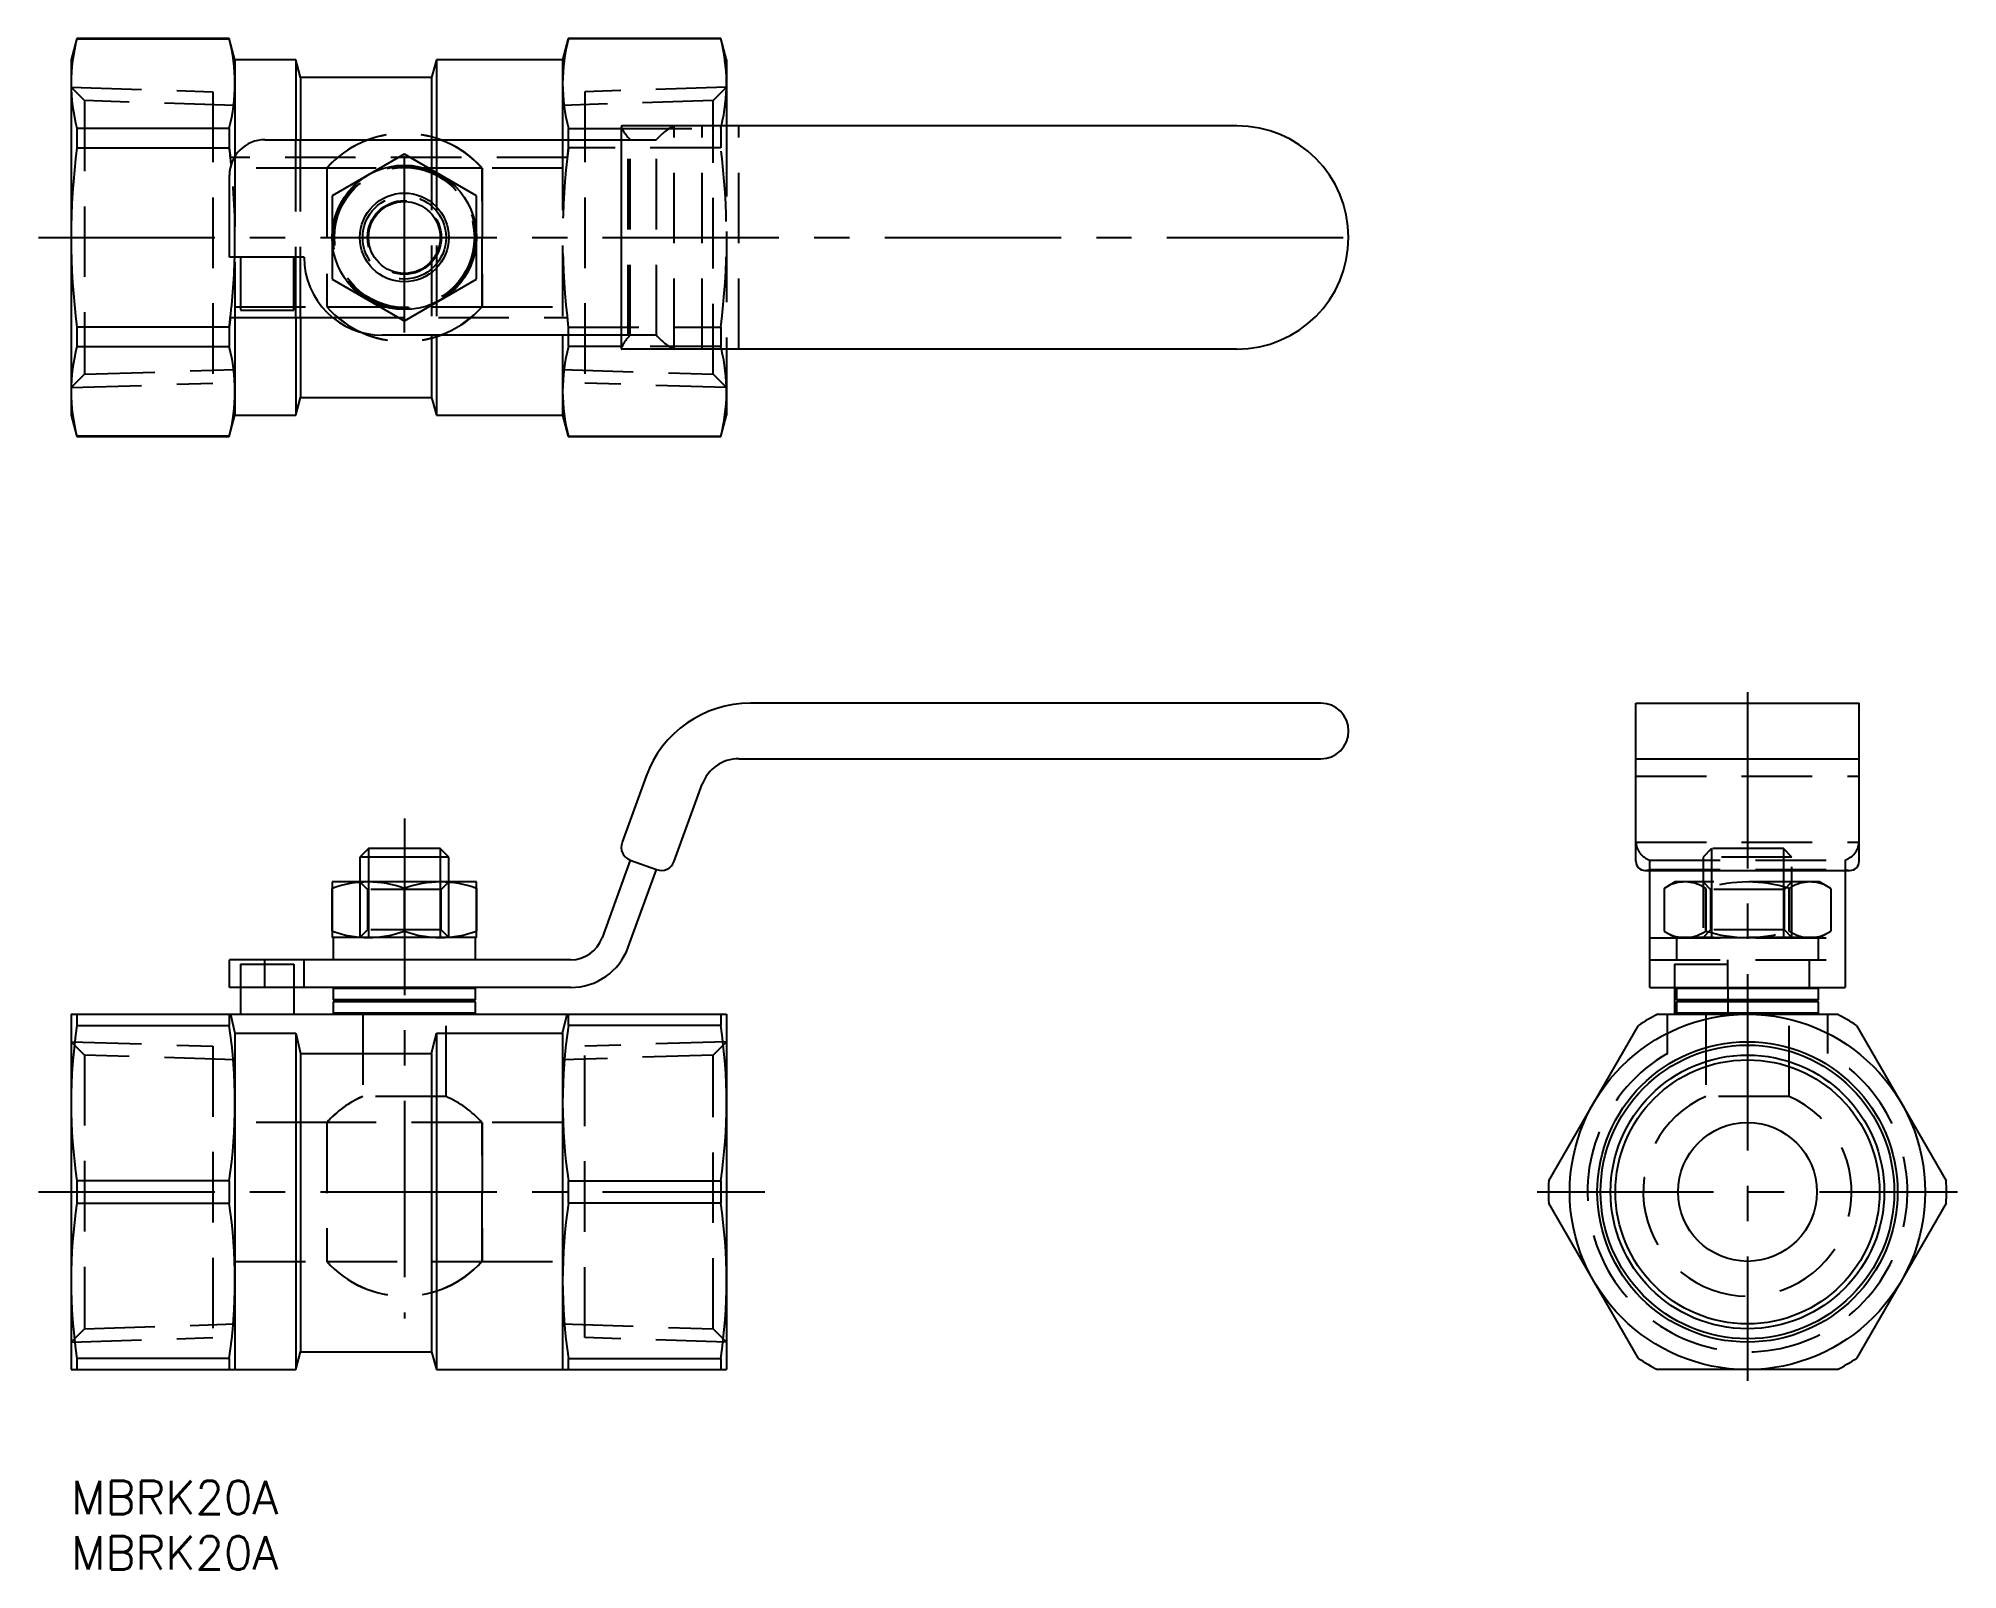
# Model space of a CAD drawing. Extents: x -3 to 170, y -8 to 130.
import ezdxf

# ---------------------------------------------------------------- set-up
doc = ezdxf.new("R2010")
doc.units = 0
doc.header["$LTSCALE"] = 0.5
doc.linetypes.add('CENTER', pattern=[50.8, 31.75, -6.35, 6.35, -6.35])
doc.linetypes.add('DASHED', pattern=[19.05, 12.7, -6.35])
for name, color, linetype in [('MSM_CENTER', 1, 'CENTER'), ('MSM_CONTINUOUS', 7, 'CONTINUOUS'), ('MSM_DASHED', 4, 'DASHED'), ('MSM_NARROW', 5, 'CONTINUOUS'), ('MSM_PART_NUMBER', 7, 'CONTINUOUS')]:
    doc.layers.add(name, color=color, linetype=linetype)
doc.styles.get("Standard").update_dxf_attribs({"font": 'txt.shx', "height": 3, "bigfont": 'bigfont.shx'})

msp = doc.modelspace()

# ---------------------------------------------------------------- linework, layer by layer
at = {"layer": 'MSM_CENTER'}
for p, q in [((30, 103.35), (30, 120.48)), ((-2.95, 111.92), (116, 111.92)), ((150.92, 71), (150.92, 9)), ((30, 59.6), (30, 14.61)), ((-2.95, 26), (62.45, 26)), ((132, 26), (169.84, 26))]:
    msp.add_line(p, q, dxfattribs=at)
at = {"layer": 'MSM_CONTINUOUS'}
for p, q in [((0.51, 129.84), (0, 127.92)), ((14.24, 129.84), (0.51, 129.84)), ((0.51, 129.84), (0.51, 129.81)), ((0.51, 129.81), (14.24, 129.81)), ((14.75, 127.92), (14.24, 129.84)), ((14.24, 129.84), (14.24, 129.81)), ((44.76, 129.84), (44.25, 127.92)), ((58.49, 129.84), (44.76, 129.84)), ((44.76, 129.84), (44.76, 129.81)), ((58.49, 129.81), (44.76, 129.81)), ((59, 127.92), (58.49, 129.84)), ((58.49, 129.84), (58.49, 129.81)), ((0, 127.92), (0, 95.92)), ((20.22, 127.92), (14.75, 127.92)), ((14.75, 127.92), (14.75, 119.24)), ((20.65, 126.32), (20.22, 127.92)), ((20.22, 127.92), (20.22, 120.72)), ((32.88, 127.92), (32.45, 126.32)), ((44.25, 127.92), (32.88, 127.92)), ((32.88, 127.92), (32.88, 120.72)), ((44.25, 127.92), (44.25, 120.72)), ((59, 127.92), (59, 121.97)), ((32.45, 126.32), (20.65, 126.32)), ((20.65, 126.32), (20.65, 120.72)), ((32.45, 126.32), (32.45, 120.72)), ((14.24, 121.74), (0.51, 121.74)), ((0.51, 121.74), (0.51, 119.99)), ((14.24, 121.74), (14.24, 119.99)), ((44.76, 121.74), (49.52, 121.74)), ((44.76, 121.74), (44.76, 120.72)), ((49.52, 121.89), (49.52, 101.95)), ((104.95, 121.97), (49.6, 121.97)), ((0.51, 119.99), (14.24, 119.99)), ((14.24, 119.99), (14.34, 119.12)), ((17.45, 120.72), (49.52, 120.72)), ((29.99, 119.42), (23.51, 115.68)), ((36.49, 115.68), (30.01, 119.42)), ((14.25, 110.16), (14.25, 117.52)), ((14.68, 119.12), (14.34, 119.12)), ((23.5, 115.66), (23.5, 108.18)), ((36.5, 108.18), (36.5, 115.66)), ((20.97, 110.16), (14.25, 110.16)), ((15.25, 110.16), (15.25, 105.36)), ((20.05, 105.36), (20.05, 110.16)), ((23.51, 108.16), (29.99, 104.42)), ((30.01, 104.42), (36.49, 108.16)), ((0.51, 103.85), (0.51, 102.1)), ((14.24, 103.85), (0.51, 103.85)), ((14.34, 104.72), (14.24, 103.85)), ((14.24, 103.85), (14.24, 102.1)), ((14.34, 104.72), (23.54, 104.72)), ((14.75, 104.72), (14.75, 95.92)), ((15.25, 105.36), (20.05, 105.36)), ((20.22, 104.72), (20.22, 95.92)), ((20.65, 104.72), (20.65, 97.52)), ((0.51, 102.1), (14.24, 102.1)), ((49.52, 103.12), (28.01, 103.12)), ((32.45, 103.12), (32.45, 97.52)), ((32.88, 103.12), (32.88, 95.92)), ((44.25, 103.12), (44.25, 95.92)), ((44.76, 103.12), (44.76, 102.1)), ((49.52, 102.1), (44.76, 102.1)), ((104.95, 101.87), (49.6, 101.87)), ((59, 101.87), (59, 95.92)), ((20.22, 95.92), (20.65, 97.52)), ((20.65, 97.52), (32.45, 97.52)), ((32.45, 97.52), (32.88, 95.92)), ((0, 95.92), (0.51, 94)), ((14.24, 94), (14.75, 95.92)), ((14.75, 95.92), (20.22, 95.92)), ((32.88, 95.92), (44.25, 95.92)), ((44.25, 95.92), (44.76, 94)), ((58.49, 94), (59, 95.92)), ((0.51, 94.03), (0.51, 94)), ((14.24, 94.03), (0.51, 94.03)), ((0.51, 94), (14.24, 94)), ((14.24, 94.03), (14.24, 94)), ((44.76, 94.03), (44.76, 94)), ((44.76, 94.03), (58.49, 94.03)), ((44.76, 94), (58.49, 94)), ((58.49, 94.03), (58.49, 94)), ((112.5, 70), (61.16, 70)), ((140.87, 70), (160.97, 70)), ((140.87, 55.76), (140.87, 70)), ((160.97, 55.76), (160.97, 70)), ((60.11, 65), (112.5, 65)), ((140.87, 65), (160.97, 65)), ((51.76, 63.42), (49.6, 57.47)), ((54.3, 55.76), (56.82, 62.7)), ((26.77, 56.9), (26, 56.13)), ((26, 56.13), (26, 53.9)), ((34, 56.13), (26, 56.13)), ((33.23, 56.9), (26.77, 56.9)), ((34, 56.13), (33.23, 56.9)), ((34, 53.9), (34, 56.13)), ((50.34, 55.87), (47.8, 48.87)), ((50.34, 55.87), (52.69, 55.01)), ((23.5, 53.9), (23.5, 48.9)), ((36.5, 53.9), (23.5, 53.9)), ((36.5, 48.9), (36.5, 53.9)), ((50.15, 48.02), (52.69, 55.01)), ((141.69, 54.94), (160.15, 54.94)), ((142.12, 44.4), (142.12, 54.94)), ((159.72, 54.94), (159.72, 44.4)), ((23.51, 49.48), (23.51, 53.32)), ((29.99, 53.32), (29.99, 49.48)), ((30.01, 49.48), (30.01, 53.32)), ((36.49, 53.32), (36.49, 49.48)), ((36.5, 48.9), (23.5, 48.9)), ((23.6, 48.9), (23.6, 46.9)), ((36.4, 46.9), (36.4, 48.9)), ((14.25, 44.4), (14.25, 46.9)), ((44.98, 46.9), (14.25, 46.9)), ((20.97, 44.4), (20.97, 46.9)), ((15.25, 46.5), (20.05, 46.5)), ((15.25, 46.5), (15.25, 42)), ((20.05, 46.5), (20.05, 42)), ((15.25, 44.4), (14.25, 44.4)), ((44.98, 44.4), (20.05, 44.4)), ((23.7, 44.4), (23.6, 44.3)), ((23.6, 44.3), (23.6, 43.3)), ((36.4, 44.3), (23.6, 44.3)), ((23.6, 43.3), (23.7, 43.2)), ((36.4, 43.3), (23.6, 43.3)), ((23.7, 43.2), (23.6, 43.1)), ((36.3, 43.2), (23.7, 43.2)), ((36.4, 44.3), (36.3, 44.4)), ((36.3, 43.2), (36.4, 43.3)), ((36.4, 43.1), (36.3, 43.2)), ((36.4, 43.3), (36.4, 44.3)), ((142.12, 44.4), (159.72, 44.4)), ((144.36, 44.4), (144.36, 42)), ((144.62, 44.4), (144.52, 44.3)), ((157.32, 44.3), (144.52, 44.3)), ((144.52, 44.3), (144.52, 43.3)), ((144.52, 43.3), (144.62, 43.2)), ((157.32, 43.3), (144.52, 43.3)), ((144.62, 43.2), (144.52, 43.1)), ((157.22, 43.2), (144.62, 43.2)), ((157.32, 44.3), (157.22, 44.4)), ((157.22, 43.2), (157.32, 43.3)), ((157.32, 43.1), (157.22, 43.2)), ((157.32, 43.3), (157.32, 44.3)), ((0, 42), (59, 42)), ((0, 42), (0, 10)), ((0.51, 42), (0.51, 40.99)), ((14.24, 42), (14.24, 40.99)), ((14.34, 42), (14.75, 40.29)), ((23.6, 43.1), (23.6, 42.1)), ((36.4, 43.1), (23.6, 43.1)), ((23.6, 42.1), (23.7, 42)), ((36.4, 42.1), (23.6, 42.1)), ((36.3, 42), (36.4, 42.1)), ((36.4, 42.1), (36.4, 43.1)), ((44.25, 40.29), (44.66, 42)), ((44.76, 42), (44.76, 40.99)), ((58.49, 42), (58.49, 40.99)), ((59, 42), (59, 10)), ((142.85, 42), (158.99, 42)), ((157.32, 43.1), (144.52, 43.1)), ((144.52, 43.1), (144.52, 42.1)), ((144.52, 42.1), (144.62, 42)), ((157.32, 42.1), (144.52, 42.1)), ((157.22, 42), (157.32, 42.1)), ((157.32, 42.1), (157.32, 43.1)), ((0.51, 40.99), (14.24, 40.99)), ((14.75, 40.29), (20.22, 40.29)), ((14.75, 40.29), (14.75, 10)), ((20.22, 40.29), (20.65, 38.47)), ((20.22, 40.29), (20.22, 10)), ((32.45, 38.47), (32.88, 40.29)), ((32.88, 40.29), (44.25, 40.29)), ((32.88, 40.29), (32.88, 10)), ((44.25, 40.29), (44.25, 10)), ((58.49, 40.99), (44.76, 40.99)), ((133.03, 27.01), (141.1, 40.99)), ((160.74, 40.99), (168.81, 27.01)), ((20.65, 38.47), (32.45, 38.47)), ((20.65, 38.47), (20.65, 11.6)), ((32.45, 38.47), (32.45, 11.6)), ((14.24, 27.01), (0.51, 27.01)), ((0.51, 27.01), (0.51, 24.99)), ((14.24, 27.01), (14.24, 24.99)), ((44.76, 27.01), (58.49, 27.01)), ((44.76, 27.01), (44.76, 24.99)), ((58.49, 27.01), (58.49, 24.99)), ((0.51, 24.99), (14.24, 24.99)), ((58.49, 24.99), (44.76, 24.99)), ((141.1, 11.01), (133.03, 24.99)), ((168.81, 24.99), (160.74, 11.01)), ((0.51, 11.01), (0.51, 10)), ((14.24, 11.01), (0.51, 11.01)), ((14.24, 11.01), (14.24, 10)), ((20.22, 10), (20.65, 11.6)), ((20.65, 11.6), (32.45, 11.6)), ((32.45, 11.6), (32.88, 10)), ((44.76, 11.01), (44.76, 10)), ((44.76, 11.01), (58.49, 11.01)), ((58.49, 11.01), (58.49, 10)), ((0, 10), (20.22, 10)), ((32.88, 10), (59, 10)), ((158.99, 10), (142.85, 10))]:
    msp.add_line(p, q, dxfattribs=at)
for centre, radius in [((30, 111.92), 6.5), ((30, 111.92), 4), ((150.92, 26), 16), ((150.92, 26), 13.52), ((150.92, 26), 12.32), ((150.92, 26), 11.89), ((150.92, 26), 6.25)]:
    msp.add_circle(centre, radius, dxfattribs=at)
for centre, radius, start, end in [((16.08, 125.78), 16.08, 165.4682, 194.5318), ((-1.33, 125.78), 16.08, 345.4682, 14.5318), ((60.33, 125.78), 16.08, 165.4682, 194.5318), ((42.92, 125.78), 16.08, 346.3081, 14.5318), ((49.6, 121.89), 0.0754, 90, 180), ((104.95, 111.92), 10.05, 270, 90), ((63.55, 111.92), 63.55, 172.7047, 187.2953), ((-48.8, 111.92), 63.55, 5.9528, 7.2953), ((17.45, 117.52), 3.2, 90, 180), ((-48.8, 111.92), 63.55, 352.7047, 358.4131), ((28.01, 110.16), 7.04, 180, 270), ((16.08, 98.06), 16.08, 165.4682, 194.5318), ((-1.33, 98.06), 16.08, 345.4682, 14.5318), ((60.33, 98.06), 16.08, 165.4682, 194.5318), ((49.6, 101.95), 0.0754, 180, 270), ((42.92, 98.06), 16.08, 345.4682, 13.6919), ((61.16, 60), 10, 90, 160), ((112.5, 67.49), 2.51, 270, 90), ((60.11, 61.5), 3.5, 90, 160), ((50.77, 57.04), 1.25, 160, 250), ((53.12, 56.19), 1.25, 250, 340), ((141.69, 55.76), 0.822, 180, 270), ((160.15, 55.76), 0.822, 270, 0), ((26.75, 44.52), 9.38, 69.7942, 110.2058), ((33.25, 44.52), 9.38, 69.7942, 110.2058), ((26.75, 58.28), 9.38, 249.7942, 290.2058), ((33.25, 58.28), 9.38, 249.7942, 290.2058), ((44.98, 49.9), 3, 270, 340), ((44.98, 49.9), 5.5, 270, 340), ((150.92, 26), 17.92, 116.7655, 123.2345), ((150.92, 26), 17.92, 56.7655, 63.2345), ((47.73, 34), 47.73, 171.58, 188.42), ((-32.98, 34), 47.73, 351.58, 8.42), ((91.98, 34), 47.73, 171.58, 188.42), ((11.27, 34), 47.73, 351.58, 8.42), ((150.92, 26), 17.92, 176.7655, 183.2345), ((150.92, 26), 17.92, 356.7655, 3.2345), ((47.73, 18), 47.73, 171.58, 188.42), ((-32.98, 18), 47.73, 351.58, 8.42), ((91.98, 18), 47.73, 171.58, 188.42), ((11.27, 18), 47.73, 351.58, 8.42), ((150.92, 26), 17.92, 236.7655, 243.2345), ((150.92, 26), 17.92, 296.7655, 303.2345)]:
    msp.add_arc(centre, radius, start, end, dxfattribs=at)
at = {"layer": 'MSM_CONTINUOUS', "color": 1}
msp.add_arc((145.29, 50.58), 3.32, 124.3004, 124.3012, dxfattribs=at)
at = {"layer": 'MSM_DASHED'}
for p, q in [((1.2, 124.24), (0, 125.44)), ((0, 125.44), (12.75, 125.04)), ((12.75, 125.04), (12.75, 98.8)), ((59, 125.44), (46.25, 125.04)), ((46.25, 125.04), (46.25, 98.8)), ((59, 125.44), (57.8, 124.24)), ((14.75, 123.81), (1.2, 124.24)), ((1.2, 124.24), (1.2, 99.6)), ((57.8, 124.24), (44.25, 123.81)), ((57.8, 99.6), (57.8, 124.24)), ((49.52, 121.74), (58.49, 121.74)), ((54.3, 101.87), (54.3, 121.97)), ((56.82, 101.87), (56.82, 121.97)), ((58.49, 121.74), (58.49, 119.99)), ((59, 121.97), (59, 101.87)), ((60.11, 101.87), (60.11, 121.97)), ((14.75, 119.24), (14.75, 104.72)), ((20.22, 104.72), (20.22, 120.72)), ((20.65, 104.72), (20.65, 120.72)), ((32.45, 120.72), (32.45, 103.12)), ((32.88, 120.72), (32.88, 103.12)), ((44.25, 120.72), (44.25, 103.12)), ((44.76, 119.99), (44.66, 119.12)), ((44.76, 120.72), (44.76, 119.99)), ((58.49, 119.99), (44.76, 119.99)), ((49.52, 120.72), (52.69, 120.72)), ((50.15, 103.12), (50.15, 120.72)), ((50.34, 103.12), (50.34, 120.72)), ((52.69, 103.12), (52.69, 120.72)), ((44.66, 119.12), (14.68, 119.12)), ((23.01, 118.17), (14.75, 118.17)), ((23.01, 118.17), (23.01, 105.67)), ((36.99, 118.17), (23.01, 118.17)), ((23.01, 118.17), (23.01, 105.67)), ((44.25, 118.17), (36.99, 118.17)), ((36.99, 118.17), (36.99, 105.67)), ((36.99, 105.67), (36.99, 118.17)), ((14.75, 105.67), (23.01, 105.67)), ((23.01, 105.67), (36.99, 105.67)), ((36.99, 105.67), (44.25, 105.67)), ((23.54, 104.72), (44.66, 104.72)), ((44.66, 104.72), (44.76, 103.85)), ((44.76, 103.85), (58.49, 103.85)), ((44.76, 103.85), (44.76, 103.12)), ((58.49, 103.85), (58.49, 102.1)), ((52.69, 103.12), (49.52, 103.12)), ((58.49, 102.1), (49.52, 102.1)), ((0, 98.4), (1.2, 99.6)), ((0, 98.4), (12.75, 98.8)), ((1.2, 99.6), (14.75, 100.03)), ((44.25, 100.03), (57.8, 99.6)), ((59, 98.4), (46.25, 98.8)), ((57.8, 99.6), (59, 98.4)), ((140.87, 63.42), (160.97, 63.42)), ((140.87, 57.47), (160.97, 57.47)), ((142.12, 55.87), (159.72, 55.87)), ((142.12, 54.94), (142.12, 55.87)), ((147.69, 56.9), (146.92, 56.13)), ((154.92, 56.13), (146.92, 56.13)), ((146.92, 56.13), (146.92, 48.9)), ((154.15, 56.9), (147.69, 56.9)), ((147.69, 56.9), (147.69, 53.9)), ((154.92, 56.13), (154.15, 56.9)), ((154.15, 56.9), (154.15, 53.9)), ((154.92, 48.9), (154.92, 56.13)), ((159.72, 55.87), (159.72, 54.94)), ((26, 53.9), (26, 48.9)), ((26, 53.9), (26.68, 53.22)), ((26.77, 53.9), (26.77, 48.9)), ((33.23, 53.9), (33.23, 48.9)), ((33.32, 53.22), (34, 53.9)), ((34, 48.9), (34, 53.9)), ((142.12, 55.01), (159.72, 55.01)), ((144.42, 53.9), (143.42, 53.32)), ((157.42, 53.9), (144.42, 53.9)), ((146.92, 53.9), (147.6, 53.22)), ((147.69, 53.9), (147.69, 48.9)), ((154.15, 53.9), (154.15, 48.9)), ((154.24, 53.22), (154.92, 53.9)), ((158.42, 53.32), (157.42, 53.9)), ((26.68, 53.22), (26.68, 49.58)), ((33.32, 53.22), (26.68, 53.22)), ((33.32, 49.58), (33.32, 53.22)), ((143.42, 53.32), (143.42, 49.48)), ((147.16, 53.32), (147.16, 49.48)), ((147.18, 49.48), (147.18, 53.32)), ((147.6, 53.22), (147.6, 49.58)), ((154.24, 53.22), (147.6, 53.22)), ((154.24, 49.58), (154.24, 53.22)), ((154.66, 53.32), (154.66, 49.48)), ((154.68, 49.48), (154.68, 53.32)), ((158.42, 53.32), (158.42, 49.48)), ((26.68, 49.58), (26, 48.9)), ((34, 48.9), (26, 48.9)), ((33.32, 49.58), (26.68, 49.58)), ((34, 48.9), (33.32, 49.58)), ((142.12, 48.87), (159.72, 48.87)), ((143.42, 49.48), (144.42, 48.9)), ((157.42, 48.9), (144.42, 48.9)), ((144.52, 48.9), (144.52, 46.9)), ((147.6, 49.58), (146.92, 48.9)), ((146.92, 48.9), (154.92, 48.9)), ((154.24, 49.58), (147.6, 49.58)), ((154.92, 48.9), (154.24, 49.58)), ((157.32, 46.9), (157.32, 48.9)), ((157.42, 48.9), (158.42, 49.48)), ((17.45, 44.4), (17.45, 46.9)), ((142.12, 46.9), (159.72, 46.9)), ((149.16, 44.4), (149.16, 46.9)), ((156.52, 44.4), (156.52, 46.9)), ((144.36, 46.5), (144.36, 44.4)), ((144.36, 46.5), (149.16, 46.5)), ((20.05, 44.4), (15.25, 44.4)), ((149.16, 44.4), (149.16, 42)), ((26.25, 42), (26.25, 34.59)), ((26.25, 42), (26.25, 34.59)), ((33.75, 34.59), (33.75, 42)), ((33.75, 34.59), (33.75, 42)), ((143.72, 38.47), (143.72, 42)), ((147.17, 42), (147.17, 34.59)), ((147.17, 42), (147.17, 34.59)), ((154.67, 34.59), (154.67, 42)), ((154.67, 34.59), (154.67, 42)), ((158.12, 42), (158.12, 38.47)), ((1.2, 38.32), (0, 39.52)), ((0, 39.52), (12.75, 39.12)), ((14.75, 37.89), (1.2, 38.32)), ((1.2, 38.32), (1.2, 13.68)), ((12.75, 39.12), (12.75, 12.88)), ((57.8, 38.32), (44.25, 37.89)), ((59, 39.52), (46.25, 39.12)), ((46.25, 12.88), (46.25, 39.12)), ((59, 39.52), (57.8, 38.32)), ((57.8, 13.68), (57.8, 38.32)), ((33.75, 34.59), (26.25, 34.59)), ((33.75, 34.59), (26.25, 34.59)), ((154.67, 34.59), (147.17, 34.59)), ((154.67, 34.59), (147.17, 34.59)), ((23.01, 32.25), (14.75, 32.25)), ((23.01, 32.25), (23.01, 19.75)), ((36.99, 32.25), (23.01, 32.25)), ((23.01, 32.25), (23.01, 19.75)), ((44.25, 32.25), (36.99, 32.25)), ((36.99, 32.25), (36.99, 19.75)), ((36.99, 19.75), (36.99, 32.25)), ((14.75, 19.75), (23.01, 19.75)), ((23.01, 19.75), (36.99, 19.75)), ((36.99, 19.75), (44.25, 19.75)), ((1.2, 13.68), (14.75, 14.11)), ((44.25, 14.11), (57.8, 13.68)), ((0, 12.48), (1.2, 13.68)), ((0, 12.48), (12.75, 12.88)), ((59, 12.48), (46.25, 12.88)), ((57.8, 13.68), (59, 12.48))]:
    msp.add_line(p, q, dxfattribs=at)
for radius in [6.4, 6.3, 3.75, 3.75, 3.32]:
    msp.add_circle((30, 111.92), radius, dxfattribs=at)
for centre, radius, start, end in [((30, 111.92), 9.37, 41.8103, 138.1897), ((30, 111.92), 9.38, 41.8103, 138.1897), ((52.87, 123.37), 3.66, 203.7064, 226.2936), ((56.54, 117.45), 5.05, 116.3498, 139.5733), ((42.92, 125.78), 16.08, 345.4682, 346.3081), ((107.8, 111.92), 63.55, 172.7047, 187.2953), ((107.8, 111.92), 63.55, 172.7047, 187.2953), ((-4.55, 111.92), 63.55, 352.7047, 7.2953), ((-48.8, 111.92), 63.55, 358.4137, 5.9528), ((30, 111.92), 9.38, 221.8103, 318.1897), ((30, 111.92), 9.37, 221.8103, 318.1897), ((52.87, 100.47), 3.66, 133.7064, 156.2936), ((56.54, 106.39), 5.05, 220.4267, 243.6502), ((42.92, 98.06), 16.08, 13.6919, 14.5318), ((142.75, 57.65), 1.89, 185.4848, 250.4384), ((159.09, 57.65), 1.89, 289.5616, 354.5152), ((141.68, 56.27), 1.33, 270.592, 289.408), ((145.29, 50.58), 3.32, 55.6988, 115.6996), ((150.92, 41.49), 12.41, 72.4565, 107.5435), ((156.55, 50.58), 3.32, 64.3004, 124.3012), ((160.16, 56.27), 1.33, 250.592, 269.408), ((145.29, 52.22), 3.32, 244.3004, 304.3012), ((150.92, 61.31), 12.41, 252.4565, 287.5435), ((156.55, 52.22), 3.32, 235.6988, 295.6996), ((150.92, 26), 14.4, 120, 60), ((30, 26), 9.38, 113.5782, 138.1897), ((30, 26), 9.37, 113.5782, 138.1897), ((30, 26), 9.37, 41.8103, 66.4218), ((30, 26), 9.37, 41.8103, 66.4218), ((150.92, 26), 9.38, 113.5782, 66.4218), ((150.92, 26), 9.38, 113.5782, 66.4218), ((30, 26), 9.38, 221.8103, 318.1897), ((30, 26), 9.37, 221.8103, 318.1897)]:
    msp.add_arc(centre, radius, start, end, dxfattribs=at)
at = {"layer": 'MSM_NARROW'}
for p, q in [((26.77, 56.9), (26.77, 53.9)), ((33.23, 56.9), (33.23, 53.9))]:
    msp.add_line(p, q, dxfattribs=at)
for centre, radius in [((30, 111.92), 3.23), ((150.92, 26), 13.22)]:
    msp.add_circle(centre, radius, dxfattribs=at)

# ---------------------------------------------------------------- texts
at = {"layer": 'MSM_PART_NUMBER'}
for p in [(0, -3), (0, -8)]:
    msp.add_text('MBRK20A', height=3, dxfattribs=at).set_placement(p)

doc.saveas('drawing.dxf')
